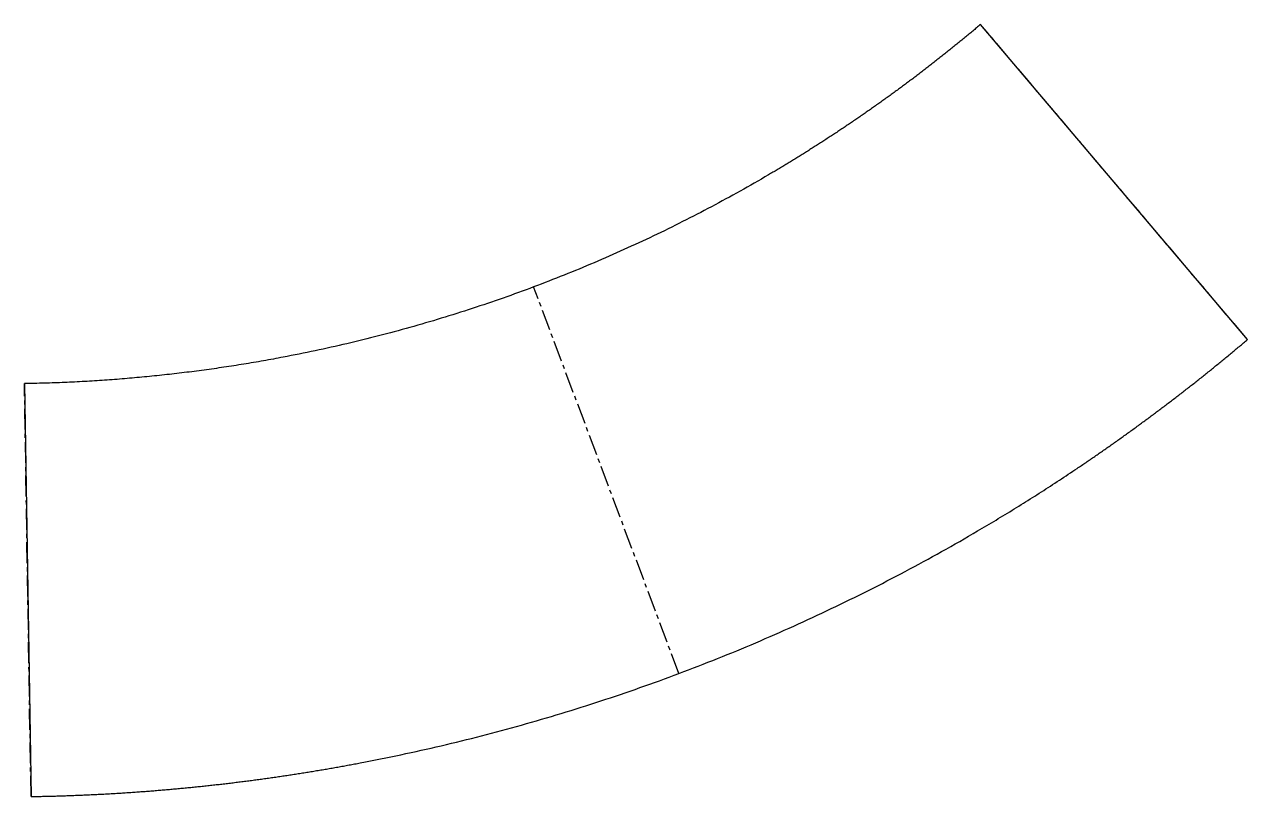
# Model space of a CAD drawing. Header units: millimetres. Extents: x -4 to 741, y -14 to 456.
import ezdxf

# ---------------------------------------------------------------- set-up
doc = ezdxf.new("R2010")
doc.units = ezdxf.units.MM
doc.linetypes.add('CENTERX2', pattern=[20.32, 12.7, -2.54, 2.54, -2.54])

msp = doc.modelspace()

# ---------------------------------------------------------------- linework, layer by layer
at = {"color": 7, "linetype": 'CENTERX2'}
for p, q in [((741, 264.41), (578.41, 456.3)), ((394.74, 61.01), (306.28, 296.44)), ((0.21, -13.94), (-3.8, 237.54))]:
    msp.add_line(p, q, dxfattribs=at)
at = {"color": 7, "linetype": 'Continuous', "lineweight": 25}
for p, q in [((741, 264.41), (578.41, 456.3)), ((-3.8, 237.54), (0.21, -13.94))]:
    msp.add_line(p, q, dxfattribs=at)
for points, knots in [([(578.41, 456.3), (577.62, 455.63), (576.03, 454.29), (573.64, 452.29), (571.25, 450.3), (568.85, 448.31), (566.45, 446.33), (564.03, 444.37), (561.62, 442.41), (559.19, 440.46), (556.76, 438.51), (554.32, 436.58), (551.88, 434.66), (549.43, 432.74), (546.98, 430.83), (544.52, 428.93), (542.05, 427.04), (539.58, 425.16), (537.1, 423.28), (534.62, 421.42), (532.13, 419.56), (529.63, 417.71), (527.13, 415.87), (524.62, 414.04), (522.1, 412.22), (519.58, 410.41), (517.05, 408.6), (514.52, 406.8), (511.98, 405.02), (509.44, 403.24), (506.89, 401.46), (504.33, 399.7), (501.76, 397.95), (499.2, 396.2), (496.62, 394.47), (494.04, 392.74), (491.45, 391.02), (488.86, 389.31), (486.26, 387.6), (483.65, 385.91), (481.04, 384.22), (478.42, 382.55), (475.8, 380.88), (473.17, 379.22), (470.53, 377.57), (467.89, 375.92), (465.24, 374.29), (462.59, 372.66), (459.93, 371.05), (457.26, 369.44), (454.59, 367.84), (451.91, 366.24), (438.72, 358.47), (414.74, 345.06), (379.34, 327.22), (343.2, 310.92), (306.37, 296.18), (268.95, 283.02), (231.02, 271.49), (192.63, 261.6), (164.77, 255.69), (147.77, 252.52), (141.75, 251.44), (135.74, 250.4), (129.72, 249.4), (123.69, 248.44), (117.66, 247.52), (111.63, 246.64), (105.59, 245.8), (99.55, 245), (93.5, 244.24), (87.45, 243.52), (81.4, 242.84), (75.34, 242.2), (69.27, 241.6), (63.21, 241.04), (57.14, 240.52), (51.06, 240.04), (44.98, 239.6), (38.9, 239.2), (32.81, 238.84), (26.72, 238.52), (20.63, 238.24), (14.53, 238), (8.42, 237.81), (2.31, 237.65), (-1.76, 237.57), (-3.8, 237.54)], [0, 0, 0, 0, 0.004914, 0.009826, 0.014737, 0.019647, 0.024555, 0.029463, 0.034369, 0.039274, 0.044179, 0.049082, 0.053984, 0.058886, 0.063787, 0.068687, 0.073587, 0.078486, 0.083384, 0.088282, 0.09318, 0.098077, 0.102974, 0.10787, 0.112767, 0.117663, 0.122559, 0.127455, 0.132351, 0.137248, 0.142144, 0.14704, 0.151937, 0.156834, 0.161732, 0.16663, 0.171528, 0.176427, 0.181326, 0.186226, 0.191127, 0.196028, 0.200931, 0.205834, 0.210738, 0.215643, 0.220549, 0.225456, 0.230364, 0.235274, 0.240184, 0.245096, 0.25001, 0.312565, 0.375005, 0.437445, 0.5, 0.562556, 0.624997, 0.687436, 0.749991, 0.759627, 0.769259, 0.778886, 0.788508, 0.798127, 0.807743, 0.817356, 0.826966, 0.836574, 0.84618, 0.855786, 0.86539, 0.874994, 0.884598, 0.894202, 0.903808, 0.913414, 0.923022, 0.932633, 0.942246, 0.951862, 0.961481, 0.971104, 0.980731, 0.990363, 1, 1, 1, 1]), ([(0.21, -13.94), (1.37, -13.92), (3.7, -13.88), (7.18, -13.81), (10.67, -13.73), (14.15, -13.64), (17.63, -13.53), (21.12, -13.42), (24.6, -13.3), (28.08, -13.17), (31.55, -13.02), (35.03, -12.87), (38.51, -12.71), (41.98, -12.53), (45.46, -12.35), (48.93, -12.15), (52.4, -11.95), (55.87, -11.73), (59.34, -11.51), (62.81, -11.27), (66.28, -11.03), (69.75, -10.77), (73.21, -10.51), (76.68, -10.23), (80.14, -9.94), (83.6, -9.65), (87.06, -9.34), (90.52, -9.02), (93.98, -8.69), (97.44, -8.35), (100.9, -8.01), (104.35, -7.65), (107.81, -7.28), (111.26, -6.9), (114.72, -6.51), (118.17, -6.11), (121.62, -5.7), (125.07, -5.28), (128.52, -4.85), (131.97, -4.41), (135.41, -3.96), (138.86, -3.5), (142.3, -3.03), (145.75, -2.55), (149.19, -2.05), (152.63, -1.55), (156.07, -1.04), (159.51, -0.52), (162.95, 0.02), (166.39, 0.56), (169.82, 1.11), (173.26, 1.68), (176.69, 2.25), (180.13, 2.83), (183.56, 3.43), (186.99, 4.03), (190.42, 4.65), (193.85, 5.27), (197.27, 5.91), (207.82, 7.9), (225.45, 11.44), (250.06, 16.94), (274.55, 22.97), (298.91, 29.53), (323.13, 36.6), (347.18, 44.2), (371.06, 52.3), (394.77, 60.92), (418.29, 70.05), (441.6, 79.67), (464.7, 89.8), (487.59, 100.42), (510.23, 111.53), (532.64, 123.12), (554.78, 135.19), (571.26, 144.63), (582.24, 151.12), (587.84, 154.47), (593.41, 157.85), (598.96, 161.26), (604.5, 164.7), (610.01, 168.16), (615.5, 171.66), (620.97, 175.19), (626.42, 178.74), (631.84, 182.33), (637.25, 185.94), (642.64, 189.58), (648, 193.26), (653.35, 196.96), (658.67, 200.69), (663.97, 204.45), (669.25, 208.25), (674.51, 212.07), (679.75, 215.92), (684.97, 219.79), (690.17, 223.7), (695.35, 227.64), (700.51, 231.61), (705.64, 235.61), (710.76, 239.63), (715.85, 243.69), (720.92, 247.77), (725.97, 251.89), (731.01, 256.03), (736.02, 260.21), (739.34, 263.01), (741, 264.41)], [0, 0, 0, 0, 0.004321, 0.00864, 0.012959, 0.017276, 0.021593, 0.025908, 0.030223, 0.034537, 0.03885, 0.043162, 0.047474, 0.051785, 0.056095, 0.060405, 0.064714, 0.069023, 0.073331, 0.077638, 0.081946, 0.086252, 0.090559, 0.094865, 0.099171, 0.103477, 0.107782, 0.112088, 0.116393, 0.120698, 0.125003, 0.129308, 0.133613, 0.137918, 0.142224, 0.146529, 0.150835, 0.155141, 0.159447, 0.163753, 0.16806, 0.172367, 0.176675, 0.180983, 0.185291, 0.1896, 0.19391, 0.19822, 0.202531, 0.206842, 0.211154, 0.215467, 0.219781, 0.224096, 0.228411, 0.232728, 0.237045, 0.241363, 0.245682, 0.250003, 0.281259, 0.312501, 0.343744, 0.375001, 0.406258, 0.4375, 0.468743, 0.5, 0.531256, 0.562499, 0.593741, 0.624999, 0.656255, 0.687498, 0.71874, 0.749997, 0.75808, 0.766158, 0.774234, 0.782306, 0.790376, 0.798442, 0.806507, 0.81457, 0.82263, 0.830689, 0.838747, 0.846803, 0.854859, 0.862914, 0.870969, 0.879024, 0.887079, 0.895134, 0.90319, 0.911246, 0.919304, 0.927364, 0.935424, 0.943487, 0.951552, 0.959619, 0.967689, 0.975762, 0.983838, 0.991917, 1, 1, 1, 1])]:
    msp.add_open_spline(points, degree=3, knots=knots, dxfattribs=at)

doc.saveas('drawing.dxf')
